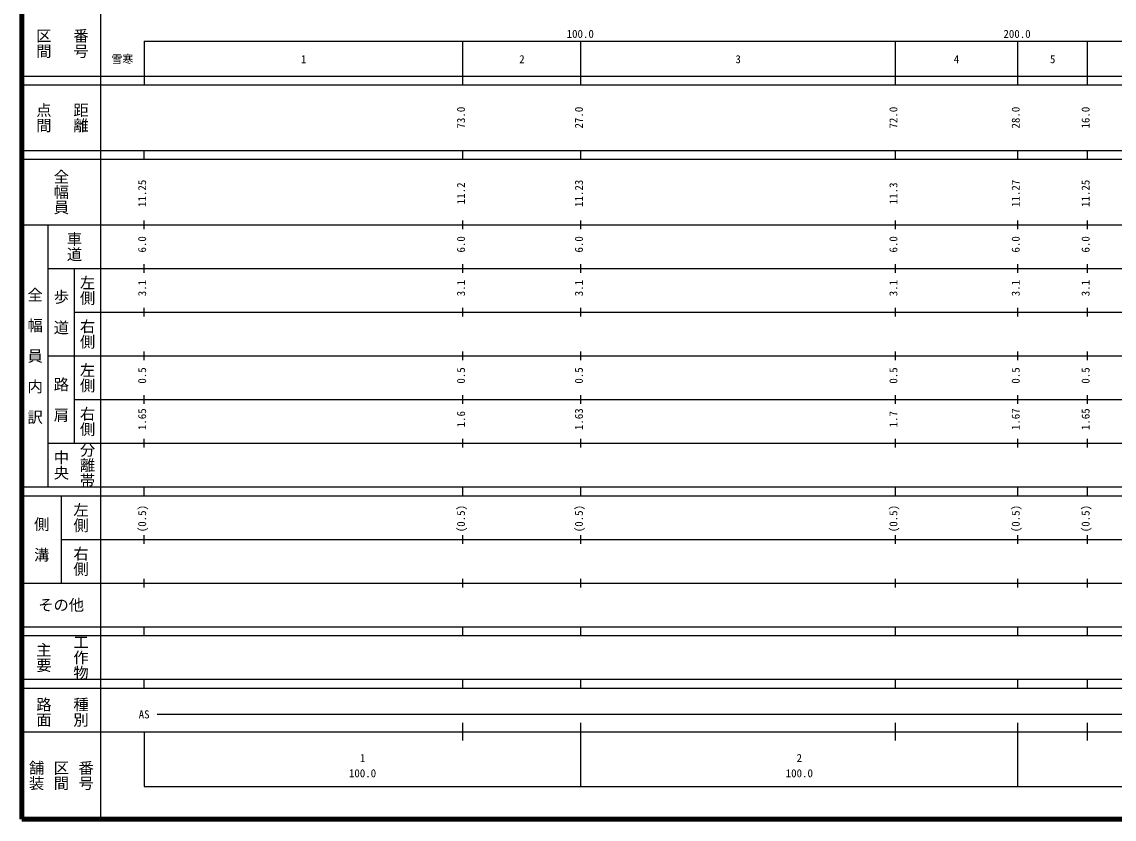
# Model space of a CAD drawing. Units: millimetres on the paper, enlarged 1000 times. Extents: x 40000 to 680000, y 20000 to 380000.
# Drawn here: x 40000 to 290081, y 20000 to 202409 of the extents above; entities that cross this region are included whole.
import ezdxf
from ezdxf.enums import TextEntityAlignment as Align

# ---------------------------------------------------------------- set-up
doc = ezdxf.new("R2010")
doc.units = ezdxf.units.MM
doc.header["$LTSCALE"] = 1000
doc.layers.add('M-TTL', color=2, linetype='Continuous', lineweight=140)
doc.layers.add('M-TTL-BAND', color=7, linetype='Continuous', lineweight=25)
doc.styles.add('@ＭＳ ゴシック', font='')
doc.styles.add('ＭＳ ゴシック', font='')
doc.styles.get('@ＭＳ ゴシック').set_extended_font_data('@MS Gothic')
doc.styles.get('ＭＳ ゴシック').set_extended_font_data('MS Gothic')

msp = doc.modelspace()

# ---------------------------------------------------------------- linework, layer by layer
at = {"layer": 'M-TTL'}
for p, q in [((40000, 380000), (40000, 20000)), ((40000, 20000), (680000, 20000))]:
    msp.add_line(p, q, dxfattribs=at)
at = {"layer": 'M-TTL-BAND'}
for p, q in [((58000, 370000), (58000, 20000)), ((68000, 198000), (579000, 198000)), ((68000, 198000), (68000, 188000)), ((141000, 188000), (141000, 198000)), ((168000, 188000), (168000, 198000)), ((240000, 188000), (240000, 198000)), ((268000, 188000), (268000, 198000)), ((284000, 188000), (284000, 198000)), ((40000, 190000), (579000, 190000)), ((40000, 188000), (579000, 188000)), ((40000, 173000), (579000, 173000)), ((68000, 171000), (68000, 173000)), ((141000, 171000), (141000, 173000)), ((168000, 171000), (168000, 173000)), ((240000, 171000), (240000, 173000)), ((268000, 171000), (268000, 173000)), ((284000, 171000), (284000, 173000)), ((40000, 171000), (579000, 171000)), ((40000, 156000), (579000, 156000)), ((46000, 96000), (46000, 156000)), ((68000, 155000), (68000, 157000)), ((141000, 155000), (141000, 157000)), ((168000, 155000), (168000, 157000)), ((240000, 155000), (240000, 157000)), ((268000, 155000), (268000, 157000)), ((284000, 155000), (284000, 157000)), ((46000, 146000), (579000, 146000)), ((52000, 146000), (52000, 106000)), ((68000, 145000), (68000, 147000)), ((141000, 145000), (141000, 147000)), ((168000, 145000), (168000, 147000)), ((240000, 145000), (240000, 147000)), ((268000, 145000), (268000, 147000)), ((284000, 145000), (284000, 147000)), ((52000, 136000), (579000, 136000)), ((68000, 135000), (68000, 137000)), ((141000, 135000), (141000, 137000)), ((168000, 135000), (168000, 137000)), ((240000, 135000), (240000, 137000)), ((268000, 135000), (268000, 137000)), ((284000, 135000), (284000, 137000)), ((46000, 126000), (579000, 126000)), ((68000, 125000), (68000, 127000)), ((141000, 125000), (141000, 127000)), ((168000, 125000), (168000, 127000)), ((240000, 125000), (240000, 127000)), ((268000, 125000), (268000, 127000)), ((284000, 125000), (284000, 127000)), ((52000, 116000), (579000, 116000)), ((68000, 115000), (68000, 117000)), ((141000, 115000), (141000, 117000)), ((168000, 115000), (168000, 117000)), ((240000, 115000), (240000, 117000)), ((268000, 115000), (268000, 117000)), ((284000, 115000), (284000, 117000)), ((46000, 106000), (579000, 106000)), ((68000, 105000), (68000, 107000)), ((141000, 105000), (141000, 107000)), ((168000, 105000), (168000, 107000)), ((240000, 105000), (240000, 107000)), ((268000, 105000), (268000, 107000)), ((284000, 105000), (284000, 107000)), ((40000, 96000), (579000, 96000)), ((68000, 94000), (68000, 96000)), ((141000, 94000), (141000, 96000)), ((168000, 94000), (168000, 96000)), ((240000, 94000), (240000, 96000)), ((268000, 94000), (268000, 96000)), ((284000, 94000), (284000, 96000)), ((40000, 94000), (579000, 94000)), ((49000, 94000), (49000, 74000)), ((49000, 84000), (579000, 84000)), ((68000, 83000), (68000, 85000)), ((141000, 83000), (141000, 85000)), ((168000, 83000), (168000, 85000)), ((240000, 83000), (240000, 85000)), ((268000, 83000), (268000, 85000)), ((284000, 83000), (284000, 85000)), ((40000, 74000), (579000, 74000)), ((68000, 73000), (68000, 75000)), ((141000, 73000), (141000, 75000)), ((168000, 73000), (168000, 75000)), ((240000, 73000), (240000, 75000)), ((268000, 73000), (268000, 75000)), ((284000, 73000), (284000, 75000)), ((40000, 64000), (579000, 64000)), ((68000, 62000), (68000, 64000)), ((141000, 62000), (141000, 64000)), ((168000, 62000), (168000, 64000)), ((240000, 62000), (240000, 64000)), ((268000, 62000), (268000, 64000)), ((284000, 62000), (284000, 64000)), ((40000, 62000), (579000, 62000)), ((40000, 52000), (579000, 52000)), ((68000, 50000), (68000, 52000)), ((141000, 50000), (141000, 52000)), ((168000, 50000), (168000, 52000)), ((240000, 50000), (240000, 52000)), ((268000, 50000), (268000, 52000)), ((284000, 50000), (284000, 52000)), ((40000, 50000), (579000, 50000)), ((71000, 44000), (565000, 44000)), ((141000, 38000), (141000, 42000)), ((168000, 27500), (168000, 42000)), ((240000, 38000), (240000, 42000)), ((268000, 27500), (268000, 42000)), ((284000, 38000), (284000, 42000)), ((40000, 40000), (579000, 40000)), ((68000, 40000), (68000, 27500)), ((68000, 27500), (579000, 27500))]:
    msp.add_line(p, q, dxfattribs=at)

# ---------------------------------------------------------------- texts
at = {"layer": 'M-TTL-BAND', "style": '@ＭＳ ゴシック'}
for s, p in [('区間', (45000, 197500)), ('番号', (53500, 197500)), ('点間', (45000, 180500)), ('距離', (53500, 180500)), ('全幅員', (49000, 163500)), ('車道', (52000, 151000)), ('左側', (55000, 141000)), ('全\u3000幅\u3000員\u3000内\u3000訳', (43000, 126000)), ('歩\u3000道', (49000, 136000)), ('右側', (55000, 131000)), ('左側', (55000, 121000)), ('路\u3000肩', (49000, 116000)), ('右側', (55000, 111000)), ('分離帯', (55000, 101000)), ('中央', (49000, 101000)), ('左側', (53500, 89000)), ('側\u3000溝', (44500, 84000)), ('右側', (53500, 79000)), ('主要', (45000, 57000)), ('工作物', (53500, 57000)), ('路面', (45000, 44500)), ('種別', (53500, 44500)), ('舗装', (43333, 30000)), ('区間', (49000, 30000)), ('番号', (54667, 30000))]:
    msp.add_text(s, height=2566, rotation=270, dxfattribs=at).set_placement(p, align=Align.MIDDLE_CENTER)
at = {"layer": 'M-TTL-BAND', "style": 'ＭＳ ゴシック'}
for s, p in [('100.0', (167844, 198195)), ('200.0', (267844, 198195)), ('雪寒', (63017, 192405)), ('1', (104500, 192405)), ('2', (154500, 192405)), ('3', (204000, 192405)), ('4', (254000, 192405)), ('5', (276000, 192405)), ('AS', (68000, 42500)), ('1', (118000, 32523)), ('2', (218000, 32523)), ('100.0', (118000, 29033)), ('100.0', (218000, 29033))]:
    msp.add_text(s, height=1833, dxfattribs=at).set_placement(p, align=Align.BOTTOM_CENTER)
for s, p in [('73.0', (142000, 180500)), ('27.0', (169000, 180500)), ('72.0', (241000, 180500)), ('28.0', (269000, 180500)), ('16.0', (285000, 180500)), ('11.25', (69000, 163174)), ('11.2', (142000, 163174)), ('11.23', (169000, 163174)), ('11.3', (241000, 163174)), ('11.27', (269000, 163174)), ('11.25', (285000, 163174)), ('6.0', (69000, 151500)), ('6.0', (142000, 151500)), ('6.0', (169000, 151500)), ('6.0', (241000, 151500)), ('6.0', (269000, 151500)), ('6.0', (285000, 151500)), ('3.1', (69000, 141500)), ('3.1', (142000, 141500)), ('3.1', (169000, 141500)), ('3.1', (241000, 141500)), ('3.1', (269000, 141500)), ('3.1', (285000, 141500)), ('0.5', (69000, 121500)), ('0.5', (142000, 121500)), ('0.5', (169000, 121500)), ('0.5', (241000, 121500)), ('0.5', (269000, 121500)), ('0.5', (285000, 121500)), ('1.65', (69000, 111500)), ('1.6', (142000, 111500)), ('1.63', (169000, 111500)), ('1.7', (241000, 111500)), ('1.67', (269000, 111500)), ('1.65', (285000, 111500)), ('(0.5)', (69000, 88764)), ('(0.5)', (142000, 88764)), ('(0.5)', (169000, 88764)), ('(0.5)', (241000, 88764)), ('(0.5)', (269000, 88764)), ('(0.5)', (285000, 88764))]:
    msp.add_text(s, height=1833, rotation=90, dxfattribs=at).set_placement(p, align=Align.BOTTOM_CENTER)
msp.add_text('その他', height=2566, dxfattribs=at).set_placement((49000, 69000), align=Align.MIDDLE_CENTER)

doc.saveas('drawing.dxf')
